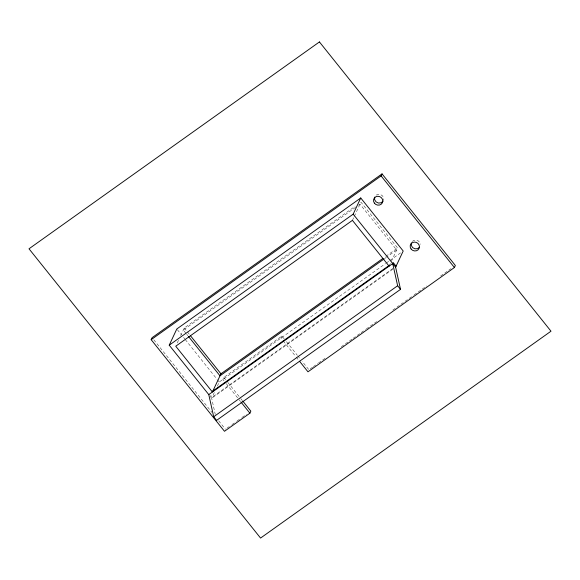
<?xml version="1.0" encoding="UTF-8"?>
<svg xmlns="http://www.w3.org/2000/svg" width="580" height="580" viewBox="0 0 580 580"><rect width="100%" height="100%" fill="white"/><g stroke="black" fill="none" stroke-linecap="round" stroke-linejoin="round"><path stroke-width="0.43" stroke-dasharray="2.9 2.17" d="M177.262 342.969L178.778 339.735M180.67 335.689L184.273 327.997L355.069 206.35M214.325 392.544L211.671 398.213L215.26 414.41M217.362 386.07L219.255 382.024L385.54 263.588M284.171 338.858L281.923 336.045L223.837 377.413L222.887 379.436L225.7 382.952M281.923 336.045L280.974 338.067L282.663 340.177M352.43 220.364L353.945 217.123M354.322 216.318L360.956 202.152L397.619 247.957L390.985 262.117M389.093 266.162L390.608 262.928M355.591 207.321L183.323 330.02L186.144 333.543M358.534 205.226L360.006 204.174L396.676 249.98L387.107 256.795M385.845 256.345L397.619 247.957M384.895 258.368L386.367 257.317M386.273 263.059L389.216 260.964M389.956 260.442L400.99 252.583M393.146 268.279L212.149 397.199L210.7 395.393M392.674 269.294L211.671 398.213L209.975 396.089M226.889 428.228L231.246 425.125M231.971 424.611L236.328 421.508M237.053 420.993L241.411 417.89M242.136 417.368L246.493 414.265M312.613 367.169L308.937 369.793L302.18 361.354M313.352 366.647L317.767 363.5M318.5 362.978L325.858 357.737M341.315 346.731L352.35 338.865M353.082 338.343L360.441 333.101M361.18 332.579L365.596 329.433M366.328 328.911L373.687 323.669M374.426 323.147L376.63 321.574M392.82 310.046L400.178 304.805M400.911 304.275L413.424 295.365M414.156 294.843L421.515 289.601M422.254 289.079L426.67 285.933M440.648 275.978L448.007 270.737M448.739 270.215L450.95 268.642M286.426 341.663L297.119 355.025M297.678 355.728L299.933 358.541M283.221 340.88L295.604 356.345M296.17 357.048L298.417 359.861M184.273 327.997L189.914 335.044M223.837 377.413L227.208 381.633M227.773 382.336L240.156 397.808M240.722 398.511L242.404 400.62M186.709 334.247L187.84 335.661M226.265 383.655L238.648 399.127M239.206 399.83L240.33 401.237M177.371 329.701L181.33 334.645M183.592 337.473L184.73 338.894M185.296 339.597L216.993 379.197M217.558 379.9L219.255 382.024M153.801 339.779L211.896 412.351M218.667 420.812L225.439 429.265M376.195 195.083A4.698 4.386 25.1 0 1 383.503 200.31M412.25 241.418A4.698 4.386 25.1 0 1 420.377 244.318"/><path stroke-width="0.87" d="M242.969 401.324L250.85 411.162L249.9 413.185L224.489 431.288L151.162 339.684L152.105 337.661L382.039 173.891L455.365 265.495L454.415 267.518L307.987 371.816L299.548 361.267M208.844 394.675L169.222 345.18L176.799 328.99L360.745 197.976L403.201 251.01L395.618 267.192L400.526 289.362L216.579 420.377L213.686 416.766L208.778 394.596L392.718 263.581L393.197 262.566L396.089 266.184M382.894 258.441L220.936 373.803L212.411 392.007L175.747 346.209L352.43 220.364L389.093 266.162M169.222 345.18L353.162 214.165L360.745 197.976M151.162 339.684L381.089 175.914L382.039 173.891M384.156 258.89L219.994 375.825L188.406 336.364M212.193 391.486L389.513 265.19M213.686 416.766L397.634 285.751L392.718 263.581M381.089 175.914L454.415 267.518M353.162 214.165L395.618 267.192M397.634 285.751L400.526 289.362M190.479 335.748L220.936 373.803M240.896 401.94L249.9 413.185M383.119 201.108A4.698 4.386 25.1 0 1 374.68 197.091M419.536 247.268A4.698 4.386 25.1 0 1 411.351 242.889M319.435 41.934L29 248.798L260.565 538.066L551 331.202L319.435 41.934M374.383 203.138A4.698 4.386 25.1 0 0 382.387 202.746A4.698 4.386 25.1 0 0 377.667 196.286A4.698 4.386 25.1 0 0 374.383 203.138M411.046 248.936A4.698 4.386 25.1 0 0 419.05 248.552A4.698 4.386 25.1 0 0 414.33 242.085A4.698 4.386 25.1 0 0 411.046 248.936"/></g></svg>
